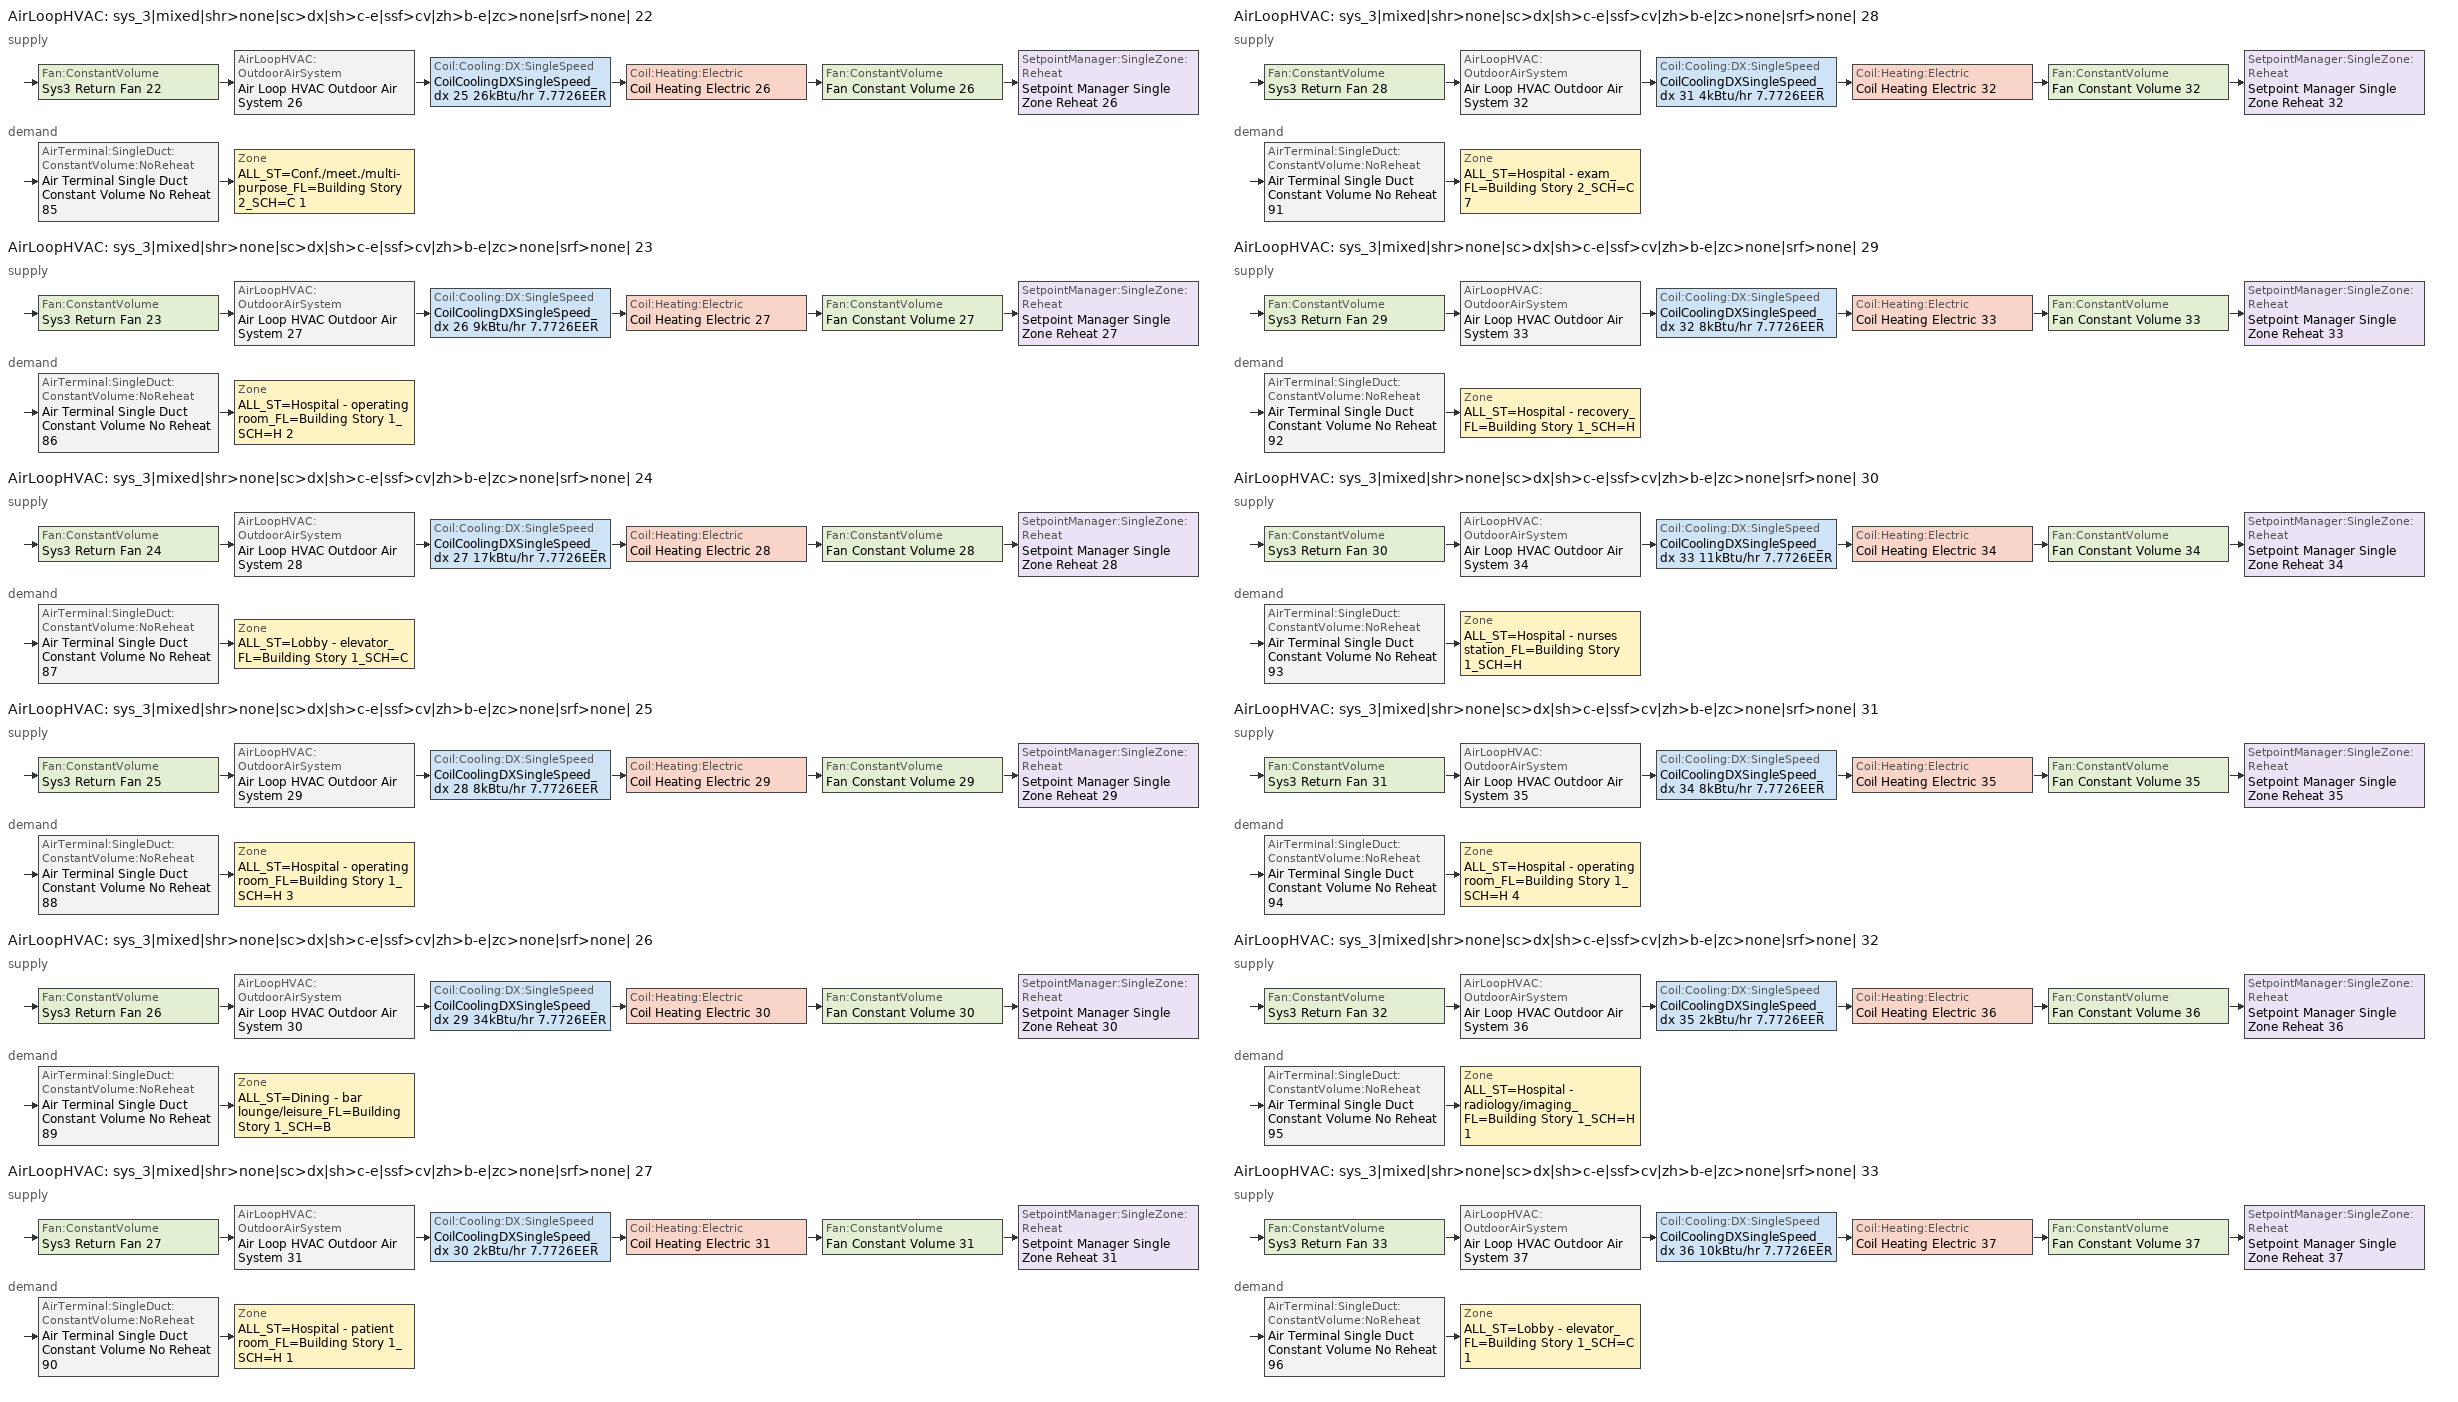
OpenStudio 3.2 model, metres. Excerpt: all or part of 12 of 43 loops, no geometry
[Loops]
AirLoopHVAC 'sys_3|mixed|shr>none|sc>dx|sh>c-e|ssf>cv|zh>b-e|zc>none|srf>none| 22'
 supply: Fan:ConstantVolume 'Sys3 Return Fan 22' > AirLoopHVAC:OutdoorAirSystem 'Air Loop HVAC Outdoor Air System 26' > Coil:Cooling:DX:SingleSpeed 'CoilCoolingDXSingleSpeed_dx 25 26kBtu/hr 7.7726EER' > Coil:Heating:Electric 'Coil Heating Electric 26' > Fan:ConstantVolume 'Fan Constant Volume 26' > SetpointManager:SingleZone:Reheat 'Setpoint Manager Single Zone Reheat 26'
 demand: AirTerminal:SingleDuct:ConstantVolume:NoReheat 'Air Terminal Single Duct Constant Volume No Reheat 85' > Zone 'ALL_ST=Conf./meet./multi-purpose_FL=Building Story 2_SCH=C 1'
AirLoopHVAC 'sys_3|mixed|shr>none|sc>dx|sh>c-e|ssf>cv|zh>b-e|zc>none|srf>none| 23'
 supply: Fan:ConstantVolume 'Sys3 Return Fan 23' > AirLoopHVAC:OutdoorAirSystem 'Air Loop HVAC Outdoor Air System 27' > Coil:Cooling:DX:SingleSpeed 'CoilCoolingDXSingleSpeed_dx 26 9kBtu/hr 7.7726EER' > Coil:Heating:Electric 'Coil Heating Electric 27' > Fan:ConstantVolume 'Fan Constant Volume 27' > SetpointManager:SingleZone:Reheat 'Setpoint Manager Single Zone Reheat 27'
 demand: AirTerminal:SingleDuct:ConstantVolume:NoReheat 'Air Terminal Single Duct Constant Volume No Reheat 86' > Zone 'ALL_ST=Hospital - operating room_FL=Building Story 1_SCH=H 2'
AirLoopHVAC 'sys_3|mixed|shr>none|sc>dx|sh>c-e|ssf>cv|zh>b-e|zc>none|srf>none| 24'
 supply: Fan:ConstantVolume 'Sys3 Return Fan 24' > AirLoopHVAC:OutdoorAirSystem 'Air Loop HVAC Outdoor Air System 28' > Coil:Cooling:DX:SingleSpeed 'CoilCoolingDXSingleSpeed_dx 27 17kBtu/hr 7.7726EER' > Coil:Heating:Electric 'Coil Heating Electric 28' > Fan:ConstantVolume 'Fan Constant Volume 28' > SetpointManager:SingleZone:Reheat 'Setpoint Manager Single Zone Reheat 28'
 demand: AirTerminal:SingleDuct:ConstantVolume:NoReheat 'Air Terminal Single Duct Constant Volume No Reheat 87' > Zone 'ALL_ST=Lobby - elevator_FL=Building Story 1_SCH=C'
AirLoopHVAC 'sys_3|mixed|shr>none|sc>dx|sh>c-e|ssf>cv|zh>b-e|zc>none|srf>none| 25'
 supply: Fan:ConstantVolume 'Sys3 Return Fan 25' > AirLoopHVAC:OutdoorAirSystem 'Air Loop HVAC Outdoor Air System 29' > Coil:Cooling:DX:SingleSpeed 'CoilCoolingDXSingleSpeed_dx 28 8kBtu/hr 7.7726EER' > Coil:Heating:Electric 'Coil Heating Electric 29' > Fan:ConstantVolume 'Fan Constant Volume 29' > SetpointManager:SingleZone:Reheat 'Setpoint Manager Single Zone Reheat 29'
 demand: AirTerminal:SingleDuct:ConstantVolume:NoReheat 'Air Terminal Single Duct Constant Volume No Reheat 88' > Zone 'ALL_ST=Hospital - operating room_FL=Building Story 1_SCH=H 3'
AirLoopHVAC 'sys_3|mixed|shr>none|sc>dx|sh>c-e|ssf>cv|zh>b-e|zc>none|srf>none| 26'
 supply: Fan:ConstantVolume 'Sys3 Return Fan 26' > AirLoopHVAC:OutdoorAirSystem 'Air Loop HVAC Outdoor Air System 30' > Coil:Cooling:DX:SingleSpeed 'CoilCoolingDXSingleSpeed_dx 29 34kBtu/hr 7.7726EER' > Coil:Heating:Electric 'Coil Heating Electric 30' > Fan:ConstantVolume 'Fan Constant Volume 30' > SetpointManager:SingleZone:Reheat 'Setpoint Manager Single Zone Reheat 30'
 demand: AirTerminal:SingleDuct:ConstantVolume:NoReheat 'Air Terminal Single Duct Constant Volume No Reheat 89' > Zone 'ALL_ST=Dining - bar lounge/leisure_FL=Building Story 1_SCH=B'
AirLoopHVAC 'sys_3|mixed|shr>none|sc>dx|sh>c-e|ssf>cv|zh>b-e|zc>none|srf>none| 27'
 supply: Fan:ConstantVolume 'Sys3 Return Fan 27' > AirLoopHVAC:OutdoorAirSystem 'Air Loop HVAC Outdoor Air System 31' > Coil:Cooling:DX:SingleSpeed 'CoilCoolingDXSingleSpeed_dx 30 2kBtu/hr 7.7726EER' > Coil:Heating:Electric 'Coil Heating Electric 31' > Fan:ConstantVolume 'Fan Constant Volume 31' > SetpointManager:SingleZone:Reheat 'Setpoint Manager Single Zone Reheat 31'
 demand: AirTerminal:SingleDuct:ConstantVolume:NoReheat 'Air Terminal Single Duct Constant Volume No Reheat 90' > Zone 'ALL_ST=Hospital - patient room_FL=Building Story 1_SCH=H 1'
AirLoopHVAC 'sys_3|mixed|shr>none|sc>dx|sh>c-e|ssf>cv|zh>b-e|zc>none|srf>none| 28'
 supply: Fan:ConstantVolume 'Sys3 Return Fan 28' > AirLoopHVAC:OutdoorAirSystem 'Air Loop HVAC Outdoor Air System 32' > Coil:Cooling:DX:SingleSpeed 'CoilCoolingDXSingleSpeed_dx 31 4kBtu/hr 7.7726EER' > Coil:Heating:Electric 'Coil Heating Electric 32' > Fan:ConstantVolume 'Fan Constant Volume 32' > SetpointManager:SingleZone:Reheat 'Setpoint Manager Single Zone Reheat 32'
 demand: AirTerminal:SingleDuct:ConstantVolume:NoReheat 'Air Terminal Single Duct Constant Volume No Reheat 91' > Zone 'ALL_ST=Hospital - exam_FL=Building Story 2_SCH=C 7'
AirLoopHVAC 'sys_3|mixed|shr>none|sc>dx|sh>c-e|ssf>cv|zh>b-e|zc>none|srf>none| 29'
 supply: Fan:ConstantVolume 'Sys3 Return Fan 29' > AirLoopHVAC:OutdoorAirSystem 'Air Loop HVAC Outdoor Air System 33' > Coil:Cooling:DX:SingleSpeed 'CoilCoolingDXSingleSpeed_dx 32 8kBtu/hr 7.7726EER' > Coil:Heating:Electric 'Coil Heating Electric 33' > Fan:ConstantVolume 'Fan Constant Volume 33' > SetpointManager:SingleZone:Reheat 'Setpoint Manager Single Zone Reheat 33'
 demand: AirTerminal:SingleDuct:ConstantVolume:NoReheat 'Air Terminal Single Duct Constant Volume No Reheat 92' > Zone 'ALL_ST=Hospital - recovery_FL=Building Story 1_SCH=H'
AirLoopHVAC 'sys_3|mixed|shr>none|sc>dx|sh>c-e|ssf>cv|zh>b-e|zc>none|srf>none| 30'
 supply: Fan:ConstantVolume 'Sys3 Return Fan 30' > AirLoopHVAC:OutdoorAirSystem 'Air Loop HVAC Outdoor Air System 34' > Coil:Cooling:DX:SingleSpeed 'CoilCoolingDXSingleSpeed_dx 33 11kBtu/hr 7.7726EER' > Coil:Heating:Electric 'Coil Heating Electric 34' > Fan:ConstantVolume 'Fan Constant Volume 34' > SetpointManager:SingleZone:Reheat 'Setpoint Manager Single Zone Reheat 34'
 demand: AirTerminal:SingleDuct:ConstantVolume:NoReheat 'Air Terminal Single Duct Constant Volume No Reheat 93' > Zone 'ALL_ST=Hospital - nurses station_FL=Building Story 1_SCH=H'
AirLoopHVAC 'sys_3|mixed|shr>none|sc>dx|sh>c-e|ssf>cv|zh>b-e|zc>none|srf>none| 31'
 supply: Fan:ConstantVolume 'Sys3 Return Fan 31' > AirLoopHVAC:OutdoorAirSystem 'Air Loop HVAC Outdoor Air System 35' > Coil:Cooling:DX:SingleSpeed 'CoilCoolingDXSingleSpeed_dx 34 8kBtu/hr 7.7726EER' > Coil:Heating:Electric 'Coil Heating Electric 35' > Fan:ConstantVolume 'Fan Constant Volume 35' > SetpointManager:SingleZone:Reheat 'Setpoint Manager Single Zone Reheat 35'
 demand: AirTerminal:SingleDuct:ConstantVolume:NoReheat 'Air Terminal Single Duct Constant Volume No Reheat 94' > Zone 'ALL_ST=Hospital - operating room_FL=Building Story 1_SCH=H 4'
AirLoopHVAC 'sys_3|mixed|shr>none|sc>dx|sh>c-e|ssf>cv|zh>b-e|zc>none|srf>none| 32'
 supply: Fan:ConstantVolume 'Sys3 Return Fan 32' > AirLoopHVAC:OutdoorAirSystem 'Air Loop HVAC Outdoor Air System 36' > Coil:Cooling:DX:SingleSpeed 'CoilCoolingDXSingleSpeed_dx 35 2kBtu/hr 7.7726EER' > Coil:Heating:Electric 'Coil Heating Electric 36' > Fan:ConstantVolume 'Fan Constant Volume 36' > SetpointManager:SingleZone:Reheat 'Setpoint Manager Single Zone Reheat 36'
 demand: AirTerminal:SingleDuct:ConstantVolume:NoReheat 'Air Terminal Single Duct Constant Volume No Reheat 95' > Zone 'ALL_ST=Hospital - radiology/imaging_FL=Building Story 1_SCH=H 1'
AirLoopHVAC 'sys_3|mixed|shr>none|sc>dx|sh>c-e|ssf>cv|zh>b-e|zc>none|srf>none| 33'
 supply: Fan:ConstantVolume 'Sys3 Return Fan 33' > AirLoopHVAC:OutdoorAirSystem 'Air Loop HVAC Outdoor Air System 37' > Coil:Cooling:DX:SingleSpeed 'CoilCoolingDXSingleSpeed_dx 36 10kBtu/hr 7.7726EER' > Coil:Heating:Electric 'Coil Heating Electric 37' > Fan:ConstantVolume 'Fan Constant Volume 37' > SetpointManager:SingleZone:Reheat 'Setpoint Manager Single Zone Reheat 37'
 demand: AirTerminal:SingleDuct:ConstantVolume:NoReheat 'Air Terminal Single Duct Constant Volume No Reheat 96' > Zone 'ALL_ST=Lobby - elevator_FL=Building Story 1_SCH=C 1'
[Sizing:Zone] Zone Cooling Design Supply Air Temperature Input Method=TemperatureDifference; Zone Cooling Design Supply Air Temperature {C}=14; Zone Cooling Design Supply Air Temperature Difference {deltaC}=11; Zone Heating Design Supply Air Temperature Input Method=TemperatureDifference; Zone Heating Design Supply Air Temperature {C}=40; Zone Heating Design Supply Air Temperature Difference {deltaC}=21; Zone Cooling Design Supply Air Humidity Ratio {kg-H2O/kg-air}=0.0085; Zone Heating Design Supply Air Humidity Ratio {kg-H2O/kg-air}=0.008; Zone Heating Sizing Factor=1.3; Zone Cooling Sizing Factor=1.1; Cooling Design Air Flow Method=DesignDay; Heating Design Air Flow Method=DesignDay; Account for Dedicated Outdoor Air System=No; Dedicated Outdoor Air System Control Strategy=NeutralSupplyAir; Dedicated Outdoor Air Low Setpoint Temperature for Design {C}=autosize; Dedicated Outdoor Air High Setpoint Temperature for Design {C}=autosize
ALL_ST=Conf./meet./multi-purpose_FL=Building Story 2_SCH=C 1; ALL_ST=Hospital - operating room_FL=Building Story 1_SCH=H 2; ALL_ST=Lobby - elevator_FL=Building Story 1_SCH=C; ALL_ST=Hospital - operating room_FL=Building Story 1_SCH=H 3; ALL_ST=Dining - bar lounge/leisure_FL=Building Story 1_SCH=B; ALL_ST=Hospital - patient room_FL=Building Story 1_SCH=H 1; ALL_ST=Hospital - exam_FL=Building Story 2_SCH=C 7; ALL_ST=Hospital - recovery_FL=Building Story 1_SCH=H; ALL_ST=Hospital - nurses station_FL=Building Story 1_SCH=H; ALL_ST=Hospital - operating room_FL=Building Story 1_SCH=H 4; ALL_ST=Hospital - radiology/imaging_FL=Building Story 1_SCH=H 1; ALL_ST=Lobby - elevator_FL=Building Story 1_SCH=C 1
[Zone equipment]
ALL_ST=Conf./meet./multi-purpose_FL=Building Story 2_SCH=C 1: Air Terminal Single Duct Constant Volume No Reheat 85, Zone HVAC Baseboard Convective Electric 85
ALL_ST=Hospital - operating room_FL=Building Story 1_SCH=H 2: Air Terminal Single Duct Constant Volume No Reheat 86, Zone HVAC Baseboard Convective Electric 86
ALL_ST=Lobby - elevator_FL=Building Story 1_SCH=C: Air Terminal Single Duct Constant Volume No Reheat 87, Zone HVAC Baseboard Convective Electric 87
ALL_ST=Hospital - operating room_FL=Building Story 1_SCH=H 3: Air Terminal Single Duct Constant Volume No Reheat 88, Zone HVAC Baseboard Convective Electric 88
ALL_ST=Dining - bar lounge/leisure_FL=Building Story 1_SCH=B: Air Terminal Single Duct Constant Volume No Reheat 89, Zone HVAC Baseboard Convective Electric 89
ALL_ST=Hospital - patient room_FL=Building Story 1_SCH=H 1: Air Terminal Single Duct Constant Volume No Reheat 90, Zone HVAC Baseboard Convective Electric 90
ALL_ST=Hospital - exam_FL=Building Story 2_SCH=C 7: Air Terminal Single Duct Constant Volume No Reheat 91, Zone HVAC Baseboard Convective Electric 91
ALL_ST=Hospital - recovery_FL=Building Story 1_SCH=H: Air Terminal Single Duct Constant Volume No Reheat 92, Zone HVAC Baseboard Convective Electric 92
ALL_ST=Hospital - nurses station_FL=Building Story 1_SCH=H: Air Terminal Single Duct Constant Volume No Reheat 93, Zone HVAC Baseboard Convective Electric 93
ALL_ST=Hospital - operating room_FL=Building Story 1_SCH=H 4: Air Terminal Single Duct Constant Volume No Reheat 94, Zone HVAC Baseboard Convective Electric 94
ALL_ST=Hospital - radiology/imaging_FL=Building Story 1_SCH=H 1: Air Terminal Single Duct Constant Volume No Reheat 95, Zone HVAC Baseboard Convective Electric 95
ALL_ST=Lobby - elevator_FL=Building Story 1_SCH=C 1: Air Terminal Single Duct Constant Volume No Reheat 96, Zone HVAC Baseboard Convective Electric 96
[AirLoopHVAC] Design Supply Air Flow Rate {m3/s}=autosize; Design Return Air Flow Fraction of Supply Air Flow=1
Name | Availability Schedule
sys_3|mixed|shr>none|sc>dx|sh>c-e|ssf>cv|zh>b-e|zc>none|srf>none| 22 | sys_3|mixed|shr>none|sc>dx|sh>c-e|ssf>cv|zh>b-e|zc>none|srf>none| 22 Occ Sch
sys_3|mixed|shr>none|sc>dx|sh>c-e|ssf>cv|zh>b-e|zc>none|srf>none| 23 | sys_3|mixed|shr>none|sc>dx|sh>c-e|ssf>cv|zh>b-e|zc>none|srf>none| 23 Occ Sch
sys_3|mixed|shr>none|sc>dx|sh>c-e|ssf>cv|zh>b-e|zc>none|srf>none| 24 | sys_3|mixed|shr>none|sc>dx|sh>c-e|ssf>cv|zh>b-e|zc>none|srf>none| 24 Occ Sch
sys_3|mixed|shr>none|sc>dx|sh>c-e|ssf>cv|zh>b-e|zc>none|srf>none| 25 | sys_3|mixed|shr>none|sc>dx|sh>c-e|ssf>cv|zh>b-e|zc>none|srf>none| 25 Occ Sch
sys_3|mixed|shr>none|sc>dx|sh>c-e|ssf>cv|zh>b-e|zc>none|srf>none| 26 | sys_3|mixed|shr>none|sc>dx|sh>c-e|ssf>cv|zh>b-e|zc>none|srf>none| 26 Occ Sch
sys_3|mixed|shr>none|sc>dx|sh>c-e|ssf>cv|zh>b-e|zc>none|srf>none| 27 | sys_3|mixed|shr>none|sc>dx|sh>c-e|ssf>cv|zh>b-e|zc>none|srf>none| 27 Occ Sch
sys_3|mixed|shr>none|sc>dx|sh>c-e|ssf>cv|zh>b-e|zc>none|srf>none| 28 | sys_3|mixed|shr>none|sc>dx|sh>c-e|ssf>cv|zh>b-e|zc>none|srf>none| 28 Occ Sch
sys_3|mixed|shr>none|sc>dx|sh>c-e|ssf>cv|zh>b-e|zc>none|srf>none| 29 | sys_3|mixed|shr>none|sc>dx|sh>c-e|ssf>cv|zh>b-e|zc>none|srf>none| 29 Occ Sch
sys_3|mixed|shr>none|sc>dx|sh>c-e|ssf>cv|zh>b-e|zc>none|srf>none| 30 | sys_3|mixed|shr>none|sc>dx|sh>c-e|ssf>cv|zh>b-e|zc>none|srf>none| 30 Occ Sch
sys_3|mixed|shr>none|sc>dx|sh>c-e|ssf>cv|zh>b-e|zc>none|srf>none| 31 | sys_3|mixed|shr>none|sc>dx|sh>c-e|ssf>cv|zh>b-e|zc>none|srf>none| 31 Occ Sch
sys_3|mixed|shr>none|sc>dx|sh>c-e|ssf>cv|zh>b-e|zc>none|srf>none| 32 | sys_3|mixed|shr>none|sc>dx|sh>c-e|ssf>cv|zh>b-e|zc>none|srf>none| 32 Occ Sch
sys_3|mixed|shr>none|sc>dx|sh>c-e|ssf>cv|zh>b-e|zc>none|srf>none| 33 | sys_3|mixed|shr>none|sc>dx|sh>c-e|ssf>cv|zh>b-e|zc>none|srf>none| 33 Occ Sch
[Sizing:System] Type of Load to Size On=Sensible; Design Outdoor Air Flow Rate {m3/s}=Autosize; Central Heating Maximum System Air Flow Ratio=1; Preheat Design Temperature {C}=7; Preheat Design Humidity Ratio {kg-H2O/kg-Air}=0.008; Precool Design Temperature {C}=13; Precool Design Humidity Ratio {kg-H2O/kg-Air}=0.008; Central Cooling Design Supply Air Temperature {C}=13; Central Heating Design Supply Air Temperature {C}=43; Sizing Option=NonCoincident; 100% Outdoor Air in Cooling=No; 100% Outdoor Air in Heating=No; Central Cooling Design Supply Air Humidity Ratio {kg-H2O/kg-Air}=0.0085; Central Heating Design Supply Air Humidity Ratio {kg-H2O/kg-Air}=0.008; Cooling Design Air Flow Method=DesignDay; Cooling Design Air Flow Rate {m3/s}=0; Heating Design Air Flow Method=DesignDay; Heating Design Air Flow Rate {m3/s}=0; System Outdoor Air Method=ZoneSum; Zone Maximum Outdoor Air Fraction=1; Cooling Supply Air Flow Rate Per Floor Area {m3/s-m2}=0.00996765; Cooling Fraction of Autosized Cooling Supply Air Flow Rate=1; Cooling Supply Air Flow Rate Per Unit Cooling Capacity {m3/s-W}=3.94755e-05; Heating Supply Air Flow Rate Per Floor Area {m3/s-m2}=0.00996765; Heating Fraction of Autosized Heating Supply Air Flow Rate=1; Heating Fraction of Autosized Cooling Supply Air Flow Rate=1; Heating Supply Air Flow Rate Per Unit Heating Capacity {m3/s-W}=3.15882e-05; Cooling Design Capacity Method=CoolingDesignCapacity; Cooling Design Capacity {W}=autosize; Cooling Design Capacity Per Floor Area {W/m2}=234.7; Fraction of Autosized Cooling Design Capacity=1; Heating Design Capacity Method=HeatingDesignCapacity; Heating Design Capacity {W}=autosize; Heating Design Capacity Per Floor Area {W/m2}=157; Fraction of Autosized Heating Design Capacity=1; Central Cooling Capacity Control Method=OnOff
sys_3|mixed|shr>none|sc>dx|sh>c-e|ssf>cv|zh>b-e|zc>none|srf>none| 22; sys_3|mixed|shr>none|sc>dx|sh>c-e|ssf>cv|zh>b-e|zc>none|srf>none| 23; sys_3|mixed|shr>none|sc>dx|sh>c-e|ssf>cv|zh>b-e|zc>none|srf>none| 24; sys_3|mixed|shr>none|sc>dx|sh>c-e|ssf>cv|zh>b-e|zc>none|srf>none| 25; sys_3|mixed|shr>none|sc>dx|sh>c-e|ssf>cv|zh>b-e|zc>none|srf>none| 26; sys_3|mixed|shr>none|sc>dx|sh>c-e|ssf>cv|zh>b-e|zc>none|srf>none| 27; sys_3|mixed|shr>none|sc>dx|sh>c-e|ssf>cv|zh>b-e|zc>none|srf>none| 28; sys_3|mixed|shr>none|sc>dx|sh>c-e|ssf>cv|zh>b-e|zc>none|srf>none| 29; sys_3|mixed|shr>none|sc>dx|sh>c-e|ssf>cv|zh>b-e|zc>none|srf>none| 30; sys_3|mixed|shr>none|sc>dx|sh>c-e|ssf>cv|zh>b-e|zc>none|srf>none| 31; sys_3|mixed|shr>none|sc>dx|sh>c-e|ssf>cv|zh>b-e|zc>none|srf>none| 32; sys_3|mixed|shr>none|sc>dx|sh>c-e|ssf>cv|zh>b-e|zc>none|srf>none| 33
[Fan:ConstantVolume] Availability Schedule=Always On Discrete; Maximum Flow Rate {m3/s}=AutoSize
Name | Fan Total Efficiency | Pressure Rise {Pa} | Motor Efficiency
Fan Constant Volume 26; Fan Constant Volume 27; Fan Constant Volume 28; Fan Constant Volume 29; Fan Constant Volume 30; Fan Constant Volume 31; Fan Constant Volume 32; Fan Constant Volume 33; Fan Constant Volume 34; Fan Constant Volume 35; Fan Constant Volume 36; Fan Constant Volume 37 | 0.39975 | 640 | 0.615
Sys3 Return Fan 22; Sys3 Return Fan 23; Sys3 Return Fan 24; Sys3 Return Fan 25; Sys3 Return Fan 26; Sys3 Return Fan 27; Sys3 Return Fan 28; Sys3 Return Fan 29; Sys3 Return Fan 30; Sys3 Return Fan 31; Sys3 Return Fan 32; Sys3 Return Fan 33 | 0.25 | 150 | 0.385
[Coil:Heating:Electric] Availability Schedule=Always On Discrete
Coil Heating Electric 26; Coil Heating Electric 27; Coil Heating Electric 28; Coil Heating Electric 29; Coil Heating Electric 30; Coil Heating Electric 31; Coil Heating Electric 32; Coil Heating Electric 33; Coil Heating Electric 34; Coil Heating Electric 35; Coil Heating Electric 36; Coil Heating Electric 37
[Coil:Cooling:DX:SingleSpeed] Availability Schedule=Always On Discrete; Rated Total Cooling Capacity {W}=autosize; Rated Sensible Heat Ratio=autosize; Rated COP {W/W}=2.72426; Rated Air Flow Rate {m3/s}=autosize; Rated Evaporator Fan Power Per Volume Flow Rate {W/(m3/s)}=773.3; Total Cooling Capacity Function of Temperature Curve=DXCOOL-NECB2011-REF-CAPFT; Total Cooling Capacity Function of Flow Fraction Curve=DXCOOL-NECB2011-REF-CAPFFLOW; Energy Input Ratio Function of Temperature Curve=DXCOOL-NECB2011-REF-COOLEIRFT; Energy Input Ratio Function of Flow Fraction Curve=DXCOOL-NECB2011-REF-COOLEIRFFLOW; Part Load Fraction Correlation Curve=DXCOOL-NECB2011-REF-COOLPLFFPLR; Minimum Outdoor Dry-Bulb Temperature for Compressor Operation {C}=-25; Condenser Type=AirCooled; Evaporative Condenser Effectiveness=0; Evaporative Condenser Air Flow Rate {m3/s}=Autosize; Evaporative Condenser Pump Rated Power Consumption {W}=Autosize; Crankcase Heater Capacity {W}=0; Maximum Outdoor Dry-Bulb Temperature for Crankcase Heater Operation {C}=0; Basin Heater Capacity {W/K}=0; Basin Heater Setpoint Temperature {C}=10
CoilCoolingDXSingleSpeed_dx 25 26kBtu/hr 7.7726EER; CoilCoolingDXSingleSpeed_dx 26 9kBtu/hr 7.7726EER; CoilCoolingDXSingleSpeed_dx 27 17kBtu/hr 7.7726EER; CoilCoolingDXSingleSpeed_dx 28 8kBtu/hr 7.7726EER; CoilCoolingDXSingleSpeed_dx 29 34kBtu/hr 7.7726EER; CoilCoolingDXSingleSpeed_dx 30 2kBtu/hr 7.7726EER; CoilCoolingDXSingleSpeed_dx 31 4kBtu/hr 7.7726EER; CoilCoolingDXSingleSpeed_dx 32 8kBtu/hr 7.7726EER; CoilCoolingDXSingleSpeed_dx 33 11kBtu/hr 7.7726EER; CoilCoolingDXSingleSpeed_dx 34 8kBtu/hr 7.7726EER; CoilCoolingDXSingleSpeed_dx 35 2kBtu/hr 7.7726EER; CoilCoolingDXSingleSpeed_dx 36 10kBtu/hr 7.7726EER
[Controller:OutdoorAir] Minimum Outdoor Air Flow Rate {m3/s}=autosize; Maximum Outdoor Air Flow Rate {m3/s}=Autosize; Economizer Control Type=NoEconomizer; Economizer Control Action Type=ModulateFlow; Economizer Maximum Limit Dry-Bulb Temperature {C}=28; Economizer Maximum Limit Enthalpy {J/kg}=64000; Economizer Minimum Limit Dry-Bulb Temperature {C}=-100; Lockout Type=NoLockout; Minimum Limit Type=FixedMinimum; High Humidity Control=No; Heat Recovery Bypass Control Type=BypassWhenWithinEconomizerLimits
Name | Minimum Outdoor Air Schedule | Controller Mechanical Ventilation
Controller Outdoor Air 26 | sys_3|mixed|shr>none|sc>dx|sh>c-e|ssf>cv|zh>b-e|zc>none|srf>none| 22 Occ Sch | Controller Mechanical Ventilation 26
Controller Outdoor Air 27 | sys_3|mixed|shr>none|sc>dx|sh>c-e|ssf>cv|zh>b-e|zc>none|srf>none| 23 Occ Sch | Controller Mechanical Ventilation 27
Controller Outdoor Air 28 | sys_3|mixed|shr>none|sc>dx|sh>c-e|ssf>cv|zh>b-e|zc>none|srf>none| 24 Occ Sch | Controller Mechanical Ventilation 28
Controller Outdoor Air 29 | sys_3|mixed|shr>none|sc>dx|sh>c-e|ssf>cv|zh>b-e|zc>none|srf>none| 25 Occ Sch | Controller Mechanical Ventilation 29
Controller Outdoor Air 30 | sys_3|mixed|shr>none|sc>dx|sh>c-e|ssf>cv|zh>b-e|zc>none|srf>none| 26 Occ Sch | Controller Mechanical Ventilation 30
Controller Outdoor Air 31 | sys_3|mixed|shr>none|sc>dx|sh>c-e|ssf>cv|zh>b-e|zc>none|srf>none| 27 Occ Sch | Controller Mechanical Ventilation 31
Controller Outdoor Air 32 | sys_3|mixed|shr>none|sc>dx|sh>c-e|ssf>cv|zh>b-e|zc>none|srf>none| 28 Occ Sch | Controller Mechanical Ventilation 32
Controller Outdoor Air 33 | sys_3|mixed|shr>none|sc>dx|sh>c-e|ssf>cv|zh>b-e|zc>none|srf>none| 29 Occ Sch | Controller Mechanical Ventilation 33
Controller Outdoor Air 34 | sys_3|mixed|shr>none|sc>dx|sh>c-e|ssf>cv|zh>b-e|zc>none|srf>none| 30 Occ Sch | Controller Mechanical Ventilation 34
Controller Outdoor Air 35 | sys_3|mixed|shr>none|sc>dx|sh>c-e|ssf>cv|zh>b-e|zc>none|srf>none| 31 Occ Sch | Controller Mechanical Ventilation 35
Controller Outdoor Air 36 | sys_3|mixed|shr>none|sc>dx|sh>c-e|ssf>cv|zh>b-e|zc>none|srf>none| 32 Occ Sch | Controller Mechanical Ventilation 36
Controller Outdoor Air 37 | sys_3|mixed|shr>none|sc>dx|sh>c-e|ssf>cv|zh>b-e|zc>none|srf>none| 33 Occ Sch | Controller Mechanical Ventilation 37
[Controller:MechanicalVentilation] Availability Schedule=Always On Discrete; System Outdoor Air Method=ZoneSum
Controller Mechanical Ventilation 26; Controller Mechanical Ventilation 27; Controller Mechanical Ventilation 28; Controller Mechanical Ventilation 29; Controller Mechanical Ventilation 30; Controller Mechanical Ventilation 31; Controller Mechanical Ventilation 32; Controller Mechanical Ventilation 33; Controller Mechanical Ventilation 34; Controller Mechanical Ventilation 35; Controller Mechanical Ventilation 36; Controller Mechanical Ventilation 37
[AirLoopHVAC:OutdoorAirSystem]
Name | Controller
Air Loop HVAC Outdoor Air System 26 | Controller Outdoor Air 26
Air Loop HVAC Outdoor Air System 27 | Controller Outdoor Air 27
Air Loop HVAC Outdoor Air System 28 | Controller Outdoor Air 28
Air Loop HVAC Outdoor Air System 29 | Controller Outdoor Air 29
Air Loop HVAC Outdoor Air System 30 | Controller Outdoor Air 30
Air Loop HVAC Outdoor Air System 31 | Controller Outdoor Air 31
Air Loop HVAC Outdoor Air System 32 | Controller Outdoor Air 32
Air Loop HVAC Outdoor Air System 33 | Controller Outdoor Air 33
Air Loop HVAC Outdoor Air System 34 | Controller Outdoor Air 34
Air Loop HVAC Outdoor Air System 35 | Controller Outdoor Air 35
Air Loop HVAC Outdoor Air System 36 | Controller Outdoor Air 36
Air Loop HVAC Outdoor Air System 37 | Controller Outdoor Air 37
[SetpointManager:SingleZone:Reheat] Minimum Supply Air Temperature {C}=13; Maximum Supply Air Temperature {C}=43
Name | Control Zone
Setpoint Manager Single Zone Reheat 26 | ALL_ST=Conf./meet./multi-purpose_FL=Building Story 2_SCH=C 1
Setpoint Manager Single Zone Reheat 27 | ALL_ST=Hospital - operating room_FL=Building Story 1_SCH=H 2
Setpoint Manager Single Zone Reheat 28 | ALL_ST=Lobby - elevator_FL=Building Story 1_SCH=C
Setpoint Manager Single Zone Reheat 29 | ALL_ST=Hospital - operating room_FL=Building Story 1_SCH=H 3
Setpoint Manager Single Zone Reheat 30 | ALL_ST=Dining - bar lounge/leisure_FL=Building Story 1_SCH=B
Setpoint Manager Single Zone Reheat 31 | ALL_ST=Hospital - patient room_FL=Building Story 1_SCH=H 1
Setpoint Manager Single Zone Reheat 32 | ALL_ST=Hospital - exam_FL=Building Story 2_SCH=C 7
Setpoint Manager Single Zone Reheat 33 | ALL_ST=Hospital - recovery_FL=Building Story 1_SCH=H
Setpoint Manager Single Zone Reheat 34 | ALL_ST=Hospital - nurses station_FL=Building Story 1_SCH=H
Setpoint Manager Single Zone Reheat 35 | ALL_ST=Hospital - operating room_FL=Building Story 1_SCH=H 4
Setpoint Manager Single Zone Reheat 36 | ALL_ST=Hospital - radiology/imaging_FL=Building Story 1_SCH=H 1
Setpoint Manager Single Zone Reheat 37 | ALL_ST=Lobby - elevator_FL=Building Story 1_SCH=C 1
[AirTerminal:SingleDuct:ConstantVolume:NoReheat] Availability Schedule=Always On Discrete; Maximum Air Flow Rate {m3/s}=AutoSize
Air Terminal Single Duct Constant Volume No Reheat 85; Air Terminal Single Duct Constant Volume No Reheat 86; Air Terminal Single Duct Constant Volume No Reheat 87; Air Terminal Single Duct Constant Volume No Reheat 88; Air Terminal Single Duct Constant Volume No Reheat 89; Air Terminal Single Duct Constant Volume No Reheat 90; Air Terminal Single Duct Constant Volume No Reheat 91; Air Terminal Single Duct Constant Volume No Reheat 92; Air Terminal Single Duct Constant Volume No Reheat 93; Air Terminal Single Duct Constant Volume No Reheat 94; Air Terminal Single Duct Constant Volume No Reheat 95; Air Terminal Single Duct Constant Volume No Reheat 96
[ZoneHVAC:Baseboard:Convective:Electric] Availability Schedule=Always On Discrete; Nominal Capacity {W}=autosize; Efficiency=1
Zone HVAC Baseboard Convective Electric 85; Zone HVAC Baseboard Convective Electric 86; Zone HVAC Baseboard Convective Electric 87; Zone HVAC Baseboard Convective Electric 88; Zone HVAC Baseboard Convective Electric 89; Zone HVAC Baseboard Convective Electric 90; Zone HVAC Baseboard Convective Electric 91; Zone HVAC Baseboard Convective Electric 92; Zone HVAC Baseboard Convective Electric 93; Zone HVAC Baseboard Convective Electric 94; Zone HVAC Baseboard Convective Electric 95; Zone HVAC Baseboard Convective Electric 96
[Schedule:Ruleset]
Name | Default Day Schedule | Summer Design Day Schedule | Winter Design Day Schedule
sys_3|mixed|shr>none|sc>dx|sh>c-e|ssf>cv|zh>b-e|zc>none|srf>none| 22 Occ Sch | sys_3|mixed|shr>none|sc>dx|sh>c-e|ssf>cv|zh>b-e|zc>none|srf>none| 22 Occ Sch Default | sys_3|mixed|shr>none|sc>dx|sh>c-e|ssf>cv|zh>b-e|zc>none|srf>none| 22 Occ Sch Summer Design Day | sys_3|mixed|shr>none|sc>dx|sh>c-e|ssf>cv|zh>b-e|zc>none|srf>none| 22 Occ Sch Winter Design Day
sys_3|mixed|shr>none|sc>dx|sh>c-e|ssf>cv|zh>b-e|zc>none|srf>none| 23 Occ Sch | sys_3|mixed|shr>none|sc>dx|sh>c-e|ssf>cv|zh>b-e|zc>none|srf>none| 23 Occ Sch Default | sys_3|mixed|shr>none|sc>dx|sh>c-e|ssf>cv|zh>b-e|zc>none|srf>none| 23 Occ Sch Summer Design Day | sys_3|mixed|shr>none|sc>dx|sh>c-e|ssf>cv|zh>b-e|zc>none|srf>none| 23 Occ Sch Winter Design Day
sys_3|mixed|shr>none|sc>dx|sh>c-e|ssf>cv|zh>b-e|zc>none|srf>none| 24 Occ Sch | sys_3|mixed|shr>none|sc>dx|sh>c-e|ssf>cv|zh>b-e|zc>none|srf>none| 24 Occ Sch Default | sys_3|mixed|shr>none|sc>dx|sh>c-e|ssf>cv|zh>b-e|zc>none|srf>none| 24 Occ Sch Summer Design Day | sys_3|mixed|shr>none|sc>dx|sh>c-e|ssf>cv|zh>b-e|zc>none|srf>none| 24 Occ Sch Winter Design Day
sys_3|mixed|shr>none|sc>dx|sh>c-e|ssf>cv|zh>b-e|zc>none|srf>none| 25 Occ Sch | sys_3|mixed|shr>none|sc>dx|sh>c-e|ssf>cv|zh>b-e|zc>none|srf>none| 25 Occ Sch Default | sys_3|mixed|shr>none|sc>dx|sh>c-e|ssf>cv|zh>b-e|zc>none|srf>none| 25 Occ Sch Summer Design Day | sys_3|mixed|shr>none|sc>dx|sh>c-e|ssf>cv|zh>b-e|zc>none|srf>none| 25 Occ Sch Winter Design Day
sys_3|mixed|shr>none|sc>dx|sh>c-e|ssf>cv|zh>b-e|zc>none|srf>none| 26 Occ Sch | sys_3|mixed|shr>none|sc>dx|sh>c-e|ssf>cv|zh>b-e|zc>none|srf>none| 26 Occ Sch Default | sys_3|mixed|shr>none|sc>dx|sh>c-e|ssf>cv|zh>b-e|zc>none|srf>none| 26 Occ Sch Summer Design Day | sys_3|mixed|shr>none|sc>dx|sh>c-e|ssf>cv|zh>b-e|zc>none|srf>none| 26 Occ Sch Winter Design Day
sys_3|mixed|shr>none|sc>dx|sh>c-e|ssf>cv|zh>b-e|zc>none|srf>none| 27 Occ Sch | sys_3|mixed|shr>none|sc>dx|sh>c-e|ssf>cv|zh>b-e|zc>none|srf>none| 27 Occ Sch Default | sys_3|mixed|shr>none|sc>dx|sh>c-e|ssf>cv|zh>b-e|zc>none|srf>none| 27 Occ Sch Summer Design Day | sys_3|mixed|shr>none|sc>dx|sh>c-e|ssf>cv|zh>b-e|zc>none|srf>none| 27 Occ Sch Winter Design Day
sys_3|mixed|shr>none|sc>dx|sh>c-e|ssf>cv|zh>b-e|zc>none|srf>none| 28 Occ Sch | sys_3|mixed|shr>none|sc>dx|sh>c-e|ssf>cv|zh>b-e|zc>none|srf>none| 28 Occ Sch Default | sys_3|mixed|shr>none|sc>dx|sh>c-e|ssf>cv|zh>b-e|zc>none|srf>none| 28 Occ Sch Summer Design Day | sys_3|mixed|shr>none|sc>dx|sh>c-e|ssf>cv|zh>b-e|zc>none|srf>none| 28 Occ Sch Winter Design Day
sys_3|mixed|shr>none|sc>dx|sh>c-e|ssf>cv|zh>b-e|zc>none|srf>none| 29 Occ Sch | sys_3|mixed|shr>none|sc>dx|sh>c-e|ssf>cv|zh>b-e|zc>none|srf>none| 29 Occ Sch Default | sys_3|mixed|shr>none|sc>dx|sh>c-e|ssf>cv|zh>b-e|zc>none|srf>none| 29 Occ Sch Summer Design Day | sys_3|mixed|shr>none|sc>dx|sh>c-e|ssf>cv|zh>b-e|zc>none|srf>none| 29 Occ Sch Winter Design Day
sys_3|mixed|shr>none|sc>dx|sh>c-e|ssf>cv|zh>b-e|zc>none|srf>none| 30 Occ Sch | sys_3|mixed|shr>none|sc>dx|sh>c-e|ssf>cv|zh>b-e|zc>none|srf>none| 30 Occ Sch Default | sys_3|mixed|shr>none|sc>dx|sh>c-e|ssf>cv|zh>b-e|zc>none|srf>none| 30 Occ Sch Summer Design Day | sys_3|mixed|shr>none|sc>dx|sh>c-e|ssf>cv|zh>b-e|zc>none|srf>none| 30 Occ Sch Winter Design Day
sys_3|mixed|shr>none|sc>dx|sh>c-e|ssf>cv|zh>b-e|zc>none|srf>none| 31 Occ Sch | sys_3|mixed|shr>none|sc>dx|sh>c-e|ssf>cv|zh>b-e|zc>none|srf>none| 31 Occ Sch Default | sys_3|mixed|shr>none|sc>dx|sh>c-e|ssf>cv|zh>b-e|zc>none|srf>none| 31 Occ Sch Summer Design Day | sys_3|mixed|shr>none|sc>dx|sh>c-e|ssf>cv|zh>b-e|zc>none|srf>none| 31 Occ Sch Winter Design Day
sys_3|mixed|shr>none|sc>dx|sh>c-e|ssf>cv|zh>b-e|zc>none|srf>none| 32 Occ Sch | sys_3|mixed|shr>none|sc>dx|sh>c-e|ssf>cv|zh>b-e|zc>none|srf>none| 32 Occ Sch Default | sys_3|mixed|shr>none|sc>dx|sh>c-e|ssf>cv|zh>b-e|zc>none|srf>none| 32 Occ Sch Summer Design Day | sys_3|mixed|shr>none|sc>dx|sh>c-e|ssf>cv|zh>b-e|zc>none|srf>none| 32 Occ Sch Winter Design Day
sys_3|mixed|shr>none|sc>dx|sh>c-e|ssf>cv|zh>b-e|zc>none|srf>none| 33 Occ Sch | sys_3|mixed|shr>none|sc>dx|sh>c-e|ssf>cv|zh>b-e|zc>none|srf>none| 33 Occ Sch Default | sys_3|mixed|shr>none|sc>dx|sh>c-e|ssf>cv|zh>b-e|zc>none|srf>none| 33 Occ Sch Summer Design Day | sys_3|mixed|shr>none|sc>dx|sh>c-e|ssf>cv|zh>b-e|zc>none|srf>none| 33 Occ Sch Winter Design Day
[Schedule:Day]
sys_3|mixed|shr>none|sc>dx|sh>c-e|ssf>cv|zh>b-e|zc>none|srf>none| 22 Occ Sch Default; sys_3|mixed|shr>none|sc>dx|sh>c-e|ssf>cv|zh>b-e|zc>none|srf>none| 24 Occ Sch Default; sys_3|mixed|shr>none|sc>dx|sh>c-e|ssf>cv|zh>b-e|zc>none|srf>none| 28 Occ Sch Default; sys_3|mixed|shr>none|sc>dx|sh>c-e|ssf>cv|zh>b-e|zc>none|srf>none| 33 Occ Sch Default: 9, 0, 0, 21, 0, 1, 24, 0, 0
sys_3|mixed|shr>none|sc>dx|sh>c-e|ssf>cv|zh>b-e|zc>none|srf>none| 22 Occ Sch Winter Design Day; sys_3|mixed|shr>none|sc>dx|sh>c-e|ssf>cv|zh>b-e|zc>none|srf>none| 22 Occ Sch Summer Design Day; sys_3|mixed|shr>none|sc>dx|sh>c-e|ssf>cv|zh>b-e|zc>none|srf>none| 23 Occ Sch Default; sys_3|mixed|shr>none|sc>dx|sh>c-e|ssf>cv|zh>b-e|zc>none|srf>none| 23 Occ Sch Winter Design Day; sys_3|mixed|shr>none|sc>dx|sh>c-e|ssf>cv|zh>b-e|zc>none|srf>none| 23 Occ Sch Summer Design Day; sys_3|mixed|shr>none|sc>dx|sh>c-e|ssf>cv|zh>b-e|zc>none|srf>none| 24 Occ Sch Winter Design Day; sys_3|mixed|shr>none|sc>dx|sh>c-e|ssf>cv|zh>b-e|zc>none|srf>none| 24 Occ Sch Summer Design Day; sys_3|mixed|shr>none|sc>dx|sh>c-e|ssf>cv|zh>b-e|zc>none|srf>none| 25 Occ Sch Default; sys_3|mixed|shr>none|sc>dx|sh>c-e|ssf>cv|zh>b-e|zc>none|srf>none| 25 Occ Sch Winter Design Day; sys_3|mixed|shr>none|sc>dx|sh>c-e|ssf>cv|zh>b-e|zc>none|srf>none| 25 Occ Sch Summer Design Day; sys_3|mixed|shr>none|sc>dx|sh>c-e|ssf>cv|zh>b-e|zc>none|srf>none| 26 Occ Sch Winter Design Day; sys_3|mixed|shr>none|sc>dx|sh>c-e|ssf>cv|zh>b-e|zc>none|srf>none| 26 Occ Sch Summer Design Day; sys_3|mixed|shr>none|sc>dx|sh>c-e|ssf>cv|zh>b-e|zc>none|srf>none| 27 Occ Sch Default; sys_3|mixed|shr>none|sc>dx|sh>c-e|ssf>cv|zh>b-e|zc>none|srf>none| 27 Occ Sch Winter Design Day; sys_3|mixed|shr>none|sc>dx|sh>c-e|ssf>cv|zh>b-e|zc>none|srf>none| 27 Occ Sch Summer Design Day; sys_3|mixed|shr>none|sc>dx|sh>c-e|ssf>cv|zh>b-e|zc>none|srf>none| 28 Occ Sch Winter Design Day; sys_3|mixed|shr>none|sc>dx|sh>c-e|ssf>cv|zh>b-e|zc>none|srf>none| 28 Occ Sch Summer Design Day; sys_3|mixed|shr>none|sc>dx|sh>c-e|ssf>cv|zh>b-e|zc>none|srf>none| 29 Occ Sch Default; sys_3|mixed|shr>none|sc>dx|sh>c-e|ssf>cv|zh>b-e|zc>none|srf>none| 29 Occ Sch Winter Design Day; sys_3|mixed|shr>none|sc>dx|sh>c-e|ssf>cv|zh>b-e|zc>none|srf>none| 29 Occ Sch Summer Design Day; sys_3|mixed|shr>none|sc>dx|sh>c-e|ssf>cv|zh>b-e|zc>none|srf>none| 30 Occ Sch Default; sys_3|mixed|shr>none|sc>dx|sh>c-e|ssf>cv|zh>b-e|zc>none|srf>none| 30 Occ Sch Winter Design Day; sys_3|mixed|shr>none|sc>dx|sh>c-e|ssf>cv|zh>b-e|zc>none|srf>none| 30 Occ Sch Summer Design Day; sys_3|mixed|shr>none|sc>dx|sh>c-e|ssf>cv|zh>b-e|zc>none|srf>none| 31 Occ Sch Default; sys_3|mixed|shr>none|sc>dx|sh>c-e|ssf>cv|zh>b-e|zc>none|srf>none| 31 Occ Sch Winter Design Day; sys_3|mixed|shr>none|sc>dx|sh>c-e|ssf>cv|zh>b-e|zc>none|srf>none| 31 Occ Sch Summer Design Day; sys_3|mixed|shr>none|sc>dx|sh>c-e|ssf>cv|zh>b-e|zc>none|srf>none| 32 Occ Sch Default; sys_3|mixed|shr>none|sc>dx|sh>c-e|ssf>cv|zh>b-e|zc>none|srf>none| 32 Occ Sch Winter Design Day; sys_3|mixed|shr>none|sc>dx|sh>c-e|ssf>cv|zh>b-e|zc>none|srf>none| 32 Occ Sch Summer Design Day; sys_3|mixed|shr>none|sc>dx|sh>c-e|ssf>cv|zh>b-e|zc>none|srf>none| 33 Occ Sch Winter Design Day; sys_3|mixed|shr>none|sc>dx|sh>c-e|ssf>cv|zh>b-e|zc>none|srf>none| 33 Occ Sch Summer Design Day: 24, 0, 1
sys_3|mixed|shr>none|sc>dx|sh>c-e|ssf>cv|zh>b-e|zc>none|srf>none| 22 Occ Sch Sunday; sys_3|mixed|shr>none|sc>dx|sh>c-e|ssf>cv|zh>b-e|zc>none|srf>none| 24 Occ Sch Sunday; sys_3|mixed|shr>none|sc>dx|sh>c-e|ssf>cv|zh>b-e|zc>none|srf>none| 28 Occ Sch Sunday; sys_3|mixed|shr>none|sc>dx|sh>c-e|ssf>cv|zh>b-e|zc>none|srf>none| 33 Occ Sch Sunday: 11, 0, 0, 19, 0, 1, 24, 0, 0
sys_3|mixed|shr>none|sc>dx|sh>c-e|ssf>cv|zh>b-e|zc>none|srf>none| 26 Occ Sch Default: 1, 0, 1, 10, 0, 0, 24, 0, 1
sys_3|mixed|shr>none|sc>dx|sh>c-e|ssf>cv|zh>b-e|zc>none|srf>none| 26 Occ Sch Saturday: 2, 0, 1, 10, 0, 0, 24, 0, 1
sys_3|mixed|shr>none|sc>dx|sh>c-e|ssf>cv|zh>b-e|zc>none|srf>none| 26 Occ Sch Sunday: 1, 0, 0, 2, 0, 1, 11, 0, 0, 23, 0, 1, 24, 0, 0
[Schedule:Rule] Date Specification Type=DateRange; Start Month=1; Start Day=1; End Month=12; End Day=31
Name | Schedule Ruleset | Rule Order | Day Schedule | Apply Sunday | Apply Saturday
sys_3|mixed|shr>none|sc>dx|sh>c-e|ssf>cv|zh>b-e|zc>none|srf>none| 22 Occ Sch Sunday Rule | sys_3|mixed|shr>none|sc>dx|sh>c-e|ssf>cv|zh>b-e|zc>none|srf>none| 22 Occ Sch | 0 | sys_3|mixed|shr>none|sc>dx|sh>c-e|ssf>cv|zh>b-e|zc>none|srf>none| 22 Occ Sch Sunday | Yes
sys_3|mixed|shr>none|sc>dx|sh>c-e|ssf>cv|zh>b-e|zc>none|srf>none| 24 Occ Sch Sunday Rule | sys_3|mixed|shr>none|sc>dx|sh>c-e|ssf>cv|zh>b-e|zc>none|srf>none| 24 Occ Sch | 0 | sys_3|mixed|shr>none|sc>dx|sh>c-e|ssf>cv|zh>b-e|zc>none|srf>none| 24 Occ Sch Sunday | Yes
sys_3|mixed|shr>none|sc>dx|sh>c-e|ssf>cv|zh>b-e|zc>none|srf>none| 26 Occ Sch Saturday Rule | sys_3|mixed|shr>none|sc>dx|sh>c-e|ssf>cv|zh>b-e|zc>none|srf>none| 26 Occ Sch | 1 | sys_3|mixed|shr>none|sc>dx|sh>c-e|ssf>cv|zh>b-e|zc>none|srf>none| 26 Occ Sch Saturday |  | Yes
sys_3|mixed|shr>none|sc>dx|sh>c-e|ssf>cv|zh>b-e|zc>none|srf>none| 26 Occ Sch Sunday Rule | sys_3|mixed|shr>none|sc>dx|sh>c-e|ssf>cv|zh>b-e|zc>none|srf>none| 26 Occ Sch | 0 | sys_3|mixed|shr>none|sc>dx|sh>c-e|ssf>cv|zh>b-e|zc>none|srf>none| 26 Occ Sch Sunday | Yes
sys_3|mixed|shr>none|sc>dx|sh>c-e|ssf>cv|zh>b-e|zc>none|srf>none| 28 Occ Sch Sunday Rule | sys_3|mixed|shr>none|sc>dx|sh>c-e|ssf>cv|zh>b-e|zc>none|srf>none| 28 Occ Sch | 0 | sys_3|mixed|shr>none|sc>dx|sh>c-e|ssf>cv|zh>b-e|zc>none|srf>none| 28 Occ Sch Sunday | Yes
sys_3|mixed|shr>none|sc>dx|sh>c-e|ssf>cv|zh>b-e|zc>none|srf>none| 33 Occ Sch Sunday Rule | sys_3|mixed|shr>none|sc>dx|sh>c-e|ssf>cv|zh>b-e|zc>none|srf>none| 33 Occ Sch | 0 | sys_3|mixed|shr>none|sc>dx|sh>c-e|ssf>cv|zh>b-e|zc>none|srf>none| 33 Occ Sch Sunday | Yes
[Schedule:Constant]
Always On Discrete: Value=1
[Curve:Biquadratic] Minimum Value of x=13; Maximum Value of x=24; Minimum Value of y=24; Maximum Value of y=46
Name | Coefficient1 Constant | Coefficient2 x | Coefficient3 x**2 | Coefficient4 y | Coefficient5 y**2 | Coefficient6 x*y
DXCOOL-NECB2011-REF-CAPFT | 0.867905 | 0.0142459 | 0.00055436 | -0.0075575 | 3.3e-05 | -0.0001918
DXCOOL-NECB2011-REF-COOLEIRFT | 0.114171 | 0.0281822 | -0.0004199 | 0.0214108 | 0.000161028 | -0.000679104
[Curve:Quadratic] Minimum Value of x=0.5; Maximum Value of x=1.5
Name | Coefficient1 Constant | Coefficient2 x | Coefficient3 x**2
DXCOOL-NECB2011-REF-CAPFFLOW | 0.8 | 0.2 | 0
DXCOOL-NECB2011-REF-COOLEIRFFLOW | 1.1552 | -0.1808 | 0.0256
[Curve:Cubic]
DXCOOL-NECB2011-REF-COOLPLFFPLR: Coefficient1 Constant=0.0277; Coefficient2 x=4.9151; Coefficient3 x**2=-8.184; Coefficient4 x**3=4.2702; Minimum Value of x=0.7; Maximum Value of x=1
